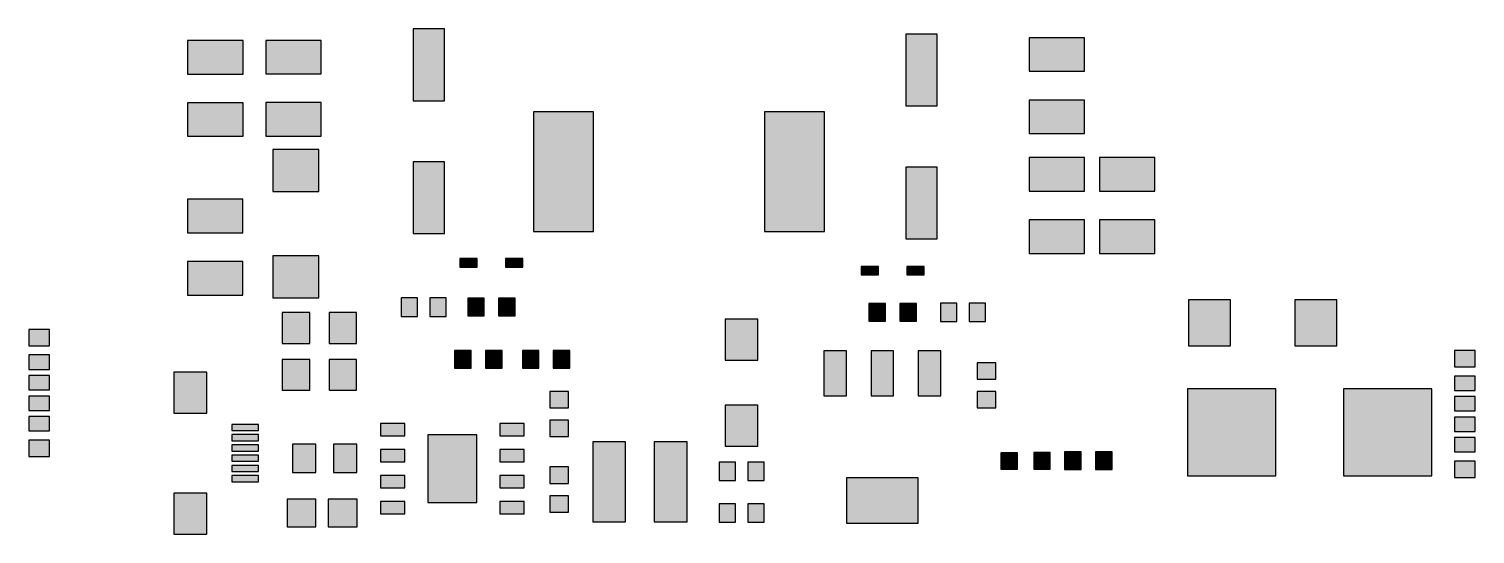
# Model space of a CAD drawing. Header units: millimetres. Extents: x 4.8 to 75.2, y -28.1 to -3.5.
import ezdxf

# ---------------------------------------------------------------- set-up
doc = ezdxf.new("R2010")
doc.units = ezdxf.units.MM
doc.layers.add('Top Layer', color=7, linetype='Continuous', true_color=0xff0000)

msp = doc.modelspace()

# ---------------------------------------------------------------- hatches: boundary and pattern name
at = {"layer": 'Top Layer'}
for points in [[(25.019, -6.957), (25.019, -3.457), (23.495, -3.457), (23.495, -6.957)], [(15.2, -4.022), (12.5, -4.022), (12.5, -5.657), (15.2, -5.657)], [(19.003, -4.015), (16.303, -4.015), (16.303, -5.65), (19.003, -5.65)], [(49.022, -7.211), (49.022, -3.711), (47.498, -3.711), (47.498, -7.211)], [(56.214, -3.888), (53.514, -3.888), (53.514, -5.523), (56.214, -5.523)], [(56.214, -6.923), (53.514, -6.923), (53.514, -8.558), (56.214, -8.558)], [(15.2, -7.057), (12.5, -7.057), (12.5, -8.692), (15.2, -8.692)], [(19.003, -7.05), (16.303, -7.05), (16.303, -8.685), (19.003, -8.685)], [(29.359, -7.504), (29.359, -13.324), (32.283, -13.324), (32.283, -7.504)], [(40.615, -7.504), (40.615, -13.324), (43.539, -13.324), (43.539, -7.504)], [(18.901, -9.339), (16.66, -9.339), (16.66, -11.386), (18.901, -11.386)], [(53.514, -11.365), (56.214, -11.365), (56.214, -9.73), (53.514, -9.73)], [(56.943, -11.365), (59.643, -11.365), (59.643, -9.73), (56.943, -9.73)], [(25.019, -13.434), (25.019, -9.934), (23.495, -9.934), (23.495, -13.434)], [(49.022, -13.688), (49.022, -10.188), (47.498, -10.188), (47.498, -13.688)], [(12.493, -13.397), (15.193, -13.397), (15.193, -11.762), (12.493, -11.762)], [(53.514, -14.4), (56.214, -14.4), (56.214, -12.765), (53.514, -12.765)], [(56.943, -14.4), (59.643, -14.4), (59.643, -12.765), (56.943, -12.765)], [(12.493, -16.432), (15.193, -16.432), (15.193, -14.797), (12.493, -14.797)], [(18.901, -14.522), (16.66, -14.522), (16.66, -16.569), (18.901, -16.569)], [(26.618, -15.069), (26.618, -14.649), (25.772, -14.649), (25.772, -15.069)], [(28.837, -15.069), (28.837, -14.649), (27.992, -14.649), (27.992, -15.069)], [(45.331, -15.03), (45.331, -15.45), (46.176, -15.45), (46.176, -15.03)], [(47.551, -15.03), (47.551, -15.45), (48.396, -15.45), (48.396, -15.03)], [(22.903, -16.568), (22.903, -17.468), (23.703, -17.468), (23.703, -16.568)], [(24.303, -16.568), (24.303, -17.468), (25.103, -17.468), (25.103, -16.568)], [(26.955, -17.45), (26.955, -16.586), (26.148, -16.586), (26.148, -17.45)], [(28.462, -17.45), (28.462, -16.586), (27.655, -16.586), (27.655, -17.45)], [(45.706, -16.84), (45.706, -17.704), (46.513, -17.704), (46.513, -16.84)], [(47.213, -16.84), (47.213, -17.704), (48.02, -17.704), (48.02, -16.84)], [(49.992, -17.722), (49.992, -16.822), (49.192, -16.822), (49.192, -17.722)], [(51.392, -17.722), (51.392, -16.822), (50.592, -16.822), (50.592, -17.722)], [(63.33, -18.901), (63.33, -16.66), (61.282, -16.66), (61.282, -18.901)], [(68.512, -18.901), (68.512, -16.66), (66.465, -16.66), (66.465, -18.901)], [(17.113, -17.284), (17.113, -18.784), (18.448, -18.784), (18.448, -17.284)], [(19.398, -17.284), (19.398, -18.784), (20.733, -18.784), (20.733, -17.284)], [(38.701, -19.601), (40.294, -19.601), (40.294, -17.601), (38.701, -17.601)], [(5.765, -18.1), (4.765, -18.1), (4.765, -18.9), (5.765, -18.9)], [(5.765, -19.35), (4.765, -19.35), (4.765, -20.05), (5.765, -20.05)], [(17.113, -19.57), (17.113, -21.07), (18.448, -21.07), (18.448, -19.57)], [(19.398, -19.57), (19.398, -21.07), (20.733, -21.07), (20.733, -19.57)], [(26.32, -19.99), (26.32, -19.126), (25.513, -19.126), (25.513, -19.99)], [(27.827, -19.99), (27.827, -19.126), (27.02, -19.126), (27.02, -19.99)], [(28.815, -19.126), (28.815, -19.99), (29.622, -19.99), (29.622, -19.126)], [(30.322, -19.126), (30.322, -19.99), (31.129, -19.99), (31.129, -19.126)], [(44.604, -21.342), (44.604, -19.143), (43.504, -19.143), (43.504, -21.342)], [(46.905, -21.342), (46.905, -19.143), (45.805, -19.143), (45.805, -21.342)], [(49.204, -21.342), (49.204, -19.143), (48.104, -19.143), (48.104, -21.342)], [(51.885, -19.728), (50.985, -19.728), (50.985, -20.528), (51.885, -20.528)], [(74.246, -19.925), (75.246, -19.925), (75.246, -19.125), (74.246, -19.125)], [(5.765, -20.35), (4.765, -20.35), (4.765, -21.05), (5.765, -21.05)], [(11.831, -20.18), (11.831, -22.18), (13.431, -22.18), (13.431, -20.18)], [(74.246, -21.075), (75.246, -21.075), (75.246, -20.375), (74.246, -20.375)], [(30.157, -21.925), (31.057, -21.925), (31.057, -21.125), (30.157, -21.125)], [(51.885, -21.128), (50.985, -21.128), (50.985, -21.928), (51.885, -21.928)], [(65.533, -25.234), (65.533, -20.994), (61.233, -20.994), (61.233, -25.234)], [(73.133, -25.234), (73.133, -20.994), (68.833, -20.994), (68.833, -25.234)], [(5.765, -21.35), (4.765, -21.35), (4.765, -22.05), (5.765, -22.05)], [(38.701, -23.801), (40.294, -23.801), (40.294, -21.801), (38.701, -21.801)], [(74.246, -22.075), (75.246, -22.075), (75.246, -21.375), (74.246, -21.375)], [(5.765, -22.35), (4.765, -22.35), (4.765, -23.05), (5.765, -23.05)], [(30.157, -23.325), (31.057, -23.325), (31.057, -22.525), (30.157, -22.525)], [(74.246, -23.075), (75.246, -23.075), (75.246, -22.375), (74.246, -22.375)], [(14.659, -23.032), (15.959, -23.032), (15.959, -22.732), (14.659, -22.732)], [(14.659, -23.532), (15.959, -23.532), (15.959, -23.232), (14.659, -23.232)], [(21.892, -23.287), (23.092, -23.287), (23.092, -22.687), (21.892, -22.687)], [(26.6, -23.242), (24.2, -23.242), (24.2, -26.542), (26.6, -26.542)], [(27.708, -23.287), (28.908, -23.287), (28.908, -22.687), (27.708, -22.687)], [(5.765, -23.5), (4.765, -23.5), (4.765, -24.3), (5.765, -24.3)], [(14.659, -24.032), (15.959, -24.032), (15.959, -23.732), (14.659, -23.732)], [(17.611, -23.696), (17.611, -25.073), (18.743, -25.073), (18.743, -23.696)], [(19.611, -23.696), (19.611, -25.073), (20.743, -25.073), (20.743, -23.696)], [(21.892, -24.557), (23.092, -24.557), (23.092, -23.957), (21.892, -23.957)], [(27.708, -24.557), (28.908, -24.557), (28.908, -23.957), (27.708, -23.957)], [(32.244, -23.577), (32.244, -27.477), (33.844, -27.477), (33.844, -23.577)], [(35.244, -23.577), (35.244, -27.477), (36.844, -27.477), (36.844, -23.577)], [(74.246, -24.075), (75.246, -24.075), (75.246, -23.375), (74.246, -23.375)], [(14.659, -24.532), (15.959, -24.532), (15.959, -24.232), (14.659, -24.232)], [(38.397, -24.569), (38.397, -25.469), (39.197, -25.469), (39.197, -24.569)], [(39.797, -24.569), (39.797, -25.469), (40.597, -25.469), (40.597, -24.569)], [(52.14, -24.914), (52.94, -24.914), (52.94, -24.114), (52.14, -24.114)], [(53.74, -24.908), (54.54, -24.908), (54.54, -24.108), (53.74, -24.108)], [(55.24, -24.07), (55.24, -24.934), (56.047, -24.934), (56.047, -24.07)], [(56.747, -24.07), (56.747, -24.934), (57.553, -24.934), (57.553, -24.07)], [(74.246, -25.325), (75.246, -25.325), (75.246, -24.525), (74.246, -24.525)], [(14.659, -25.032), (15.959, -25.032), (15.959, -24.732), (14.659, -24.732)], [(14.659, -25.532), (15.959, -25.532), (15.959, -25.232), (14.659, -25.232)], [(21.892, -25.827), (23.092, -25.827), (23.092, -25.227), (21.892, -25.227)], [(27.708, -25.827), (28.908, -25.827), (28.908, -25.227), (27.708, -25.227)], [(30.157, -25.608), (31.057, -25.608), (31.057, -24.808), (30.157, -24.808)], [(44.605, -27.54), (48.105, -27.54), (48.105, -25.34), (44.605, -25.34)], [(11.831, -26.08), (11.831, -28.08), (13.431, -28.08), (13.431, -26.08)], [(18.755, -27.726), (18.755, -26.376), (17.345, -26.376), (17.345, -27.726)], [(20.755, -27.726), (20.755, -26.376), (19.345, -26.376), (19.345, -27.726)], [(21.892, -27.097), (23.092, -27.097), (23.092, -26.497), (21.892, -26.497)], [(27.708, -27.097), (28.908, -27.097), (28.908, -26.497), (27.708, -26.497)], [(30.157, -27.008), (31.057, -27.008), (31.057, -26.208), (30.157, -26.208)], [(38.397, -26.601), (38.397, -27.501), (39.197, -27.501), (39.197, -26.601)], [(39.797, -26.601), (39.797, -27.501), (40.597, -27.501), (40.597, -26.601)]]:
    msp.add_hatch(color=256, dxfattribs=at).paths.add_polyline_path(points)

# ---------------------------------------------------------------- linework, layer by layer
for points in [[(25.019, -6.957), (25.019, -3.457), (23.495, -3.457), (23.495, -6.957)], [(15.2, -4.022), (12.5, -4.022), (12.5, -5.657), (15.2, -5.657)], [(19.003, -4.015), (16.303, -4.015), (16.303, -5.65), (19.003, -5.65)], [(49.022, -7.211), (49.022, -3.711), (47.498, -3.711), (47.498, -7.211)], [(56.214, -3.888), (53.514, -3.888), (53.514, -5.523), (56.214, -5.523)], [(56.214, -6.923), (53.514, -6.923), (53.514, -8.558), (56.214, -8.558)], [(15.2, -7.057), (12.5, -7.057), (12.5, -8.692), (15.2, -8.692)], [(19.003, -7.05), (16.303, -7.05), (16.303, -8.685), (19.003, -8.685)], [(29.359, -7.504), (29.359, -13.324), (32.283, -13.324), (32.283, -7.504)], [(40.615, -7.504), (40.615, -13.324), (43.539, -13.324), (43.539, -7.504)], [(18.901, -9.339), (16.66, -9.339), (16.66, -11.386), (18.901, -11.386)], [(53.514, -11.365), (56.214, -11.365), (56.214, -9.73), (53.514, -9.73)], [(56.943, -11.365), (59.643, -11.365), (59.643, -9.73), (56.943, -9.73)], [(25.019, -13.434), (25.019, -9.934), (23.495, -9.934), (23.495, -13.434)], [(49.022, -13.688), (49.022, -10.188), (47.498, -10.188), (47.498, -13.688)], [(12.493, -13.397), (15.193, -13.397), (15.193, -11.762), (12.493, -11.762)], [(53.514, -14.4), (56.214, -14.4), (56.214, -12.765), (53.514, -12.765)], [(56.943, -14.4), (59.643, -14.4), (59.643, -12.765), (56.943, -12.765)], [(12.493, -16.432), (15.193, -16.432), (15.193, -14.797), (12.493, -14.797)], [(18.901, -14.522), (16.66, -14.522), (16.66, -16.569), (18.901, -16.569)], [(26.618, -15.069), (26.618, -14.649), (25.772, -14.649), (25.772, -15.069)], [(28.837, -15.069), (28.837, -14.649), (27.992, -14.649), (27.992, -15.069)], [(45.331, -15.03), (45.331, -15.45), (46.176, -15.45), (46.176, -15.03)], [(47.551, -15.03), (47.551, -15.45), (48.396, -15.45), (48.396, -15.03)], [(22.903, -16.568), (22.903, -17.468), (23.703, -17.468), (23.703, -16.568)], [(24.303, -16.568), (24.303, -17.468), (25.103, -17.468), (25.103, -16.568)], [(26.955, -17.45), (26.955, -16.586), (26.148, -16.586), (26.148, -17.45)], [(28.462, -17.45), (28.462, -16.586), (27.655, -16.586), (27.655, -17.45)], [(45.706, -16.84), (45.706, -17.704), (46.513, -17.704), (46.513, -16.84)], [(47.213, -16.84), (47.213, -17.704), (48.02, -17.704), (48.02, -16.84)], [(49.992, -17.722), (49.992, -16.822), (49.192, -16.822), (49.192, -17.722)], [(51.392, -17.722), (51.392, -16.822), (50.592, -16.822), (50.592, -17.722)], [(63.33, -18.901), (63.33, -16.66), (61.282, -16.66), (61.282, -18.901)], [(68.512, -18.901), (68.512, -16.66), (66.465, -16.66), (66.465, -18.901)], [(17.113, -17.284), (17.113, -18.784), (18.448, -18.784), (18.448, -17.284)], [(19.398, -17.284), (19.398, -18.784), (20.733, -18.784), (20.733, -17.284)], [(38.701, -19.601), (40.294, -19.601), (40.294, -17.601), (38.701, -17.601)], [(5.765, -18.1), (4.765, -18.1), (4.765, -18.9), (5.765, -18.9)], [(5.765, -19.35), (4.765, -19.35), (4.765, -20.05), (5.765, -20.05)], [(17.113, -19.57), (17.113, -21.07), (18.448, -21.07), (18.448, -19.57)], [(19.398, -19.57), (19.398, -21.07), (20.733, -21.07), (20.733, -19.57)], [(26.32, -19.99), (26.32, -19.126), (25.513, -19.126), (25.513, -19.99)], [(27.827, -19.99), (27.827, -19.126), (27.02, -19.126), (27.02, -19.99)], [(28.815, -19.126), (28.815, -19.99), (29.622, -19.99), (29.622, -19.126)], [(30.322, -19.126), (30.322, -19.99), (31.129, -19.99), (31.129, -19.126)], [(44.604, -21.342), (44.604, -19.143), (43.504, -19.143), (43.504, -21.342)], [(46.905, -21.342), (46.905, -19.143), (45.805, -19.143), (45.805, -21.342)], [(49.204, -21.342), (49.204, -19.143), (48.104, -19.143), (48.104, -21.342)], [(51.885, -19.728), (50.985, -19.728), (50.985, -20.528), (51.885, -20.528)], [(74.246, -19.925), (75.246, -19.925), (75.246, -19.125), (74.246, -19.125)], [(5.765, -20.35), (4.765, -20.35), (4.765, -21.05), (5.765, -21.05)], [(11.831, -20.18), (11.831, -22.18), (13.431, -22.18), (13.431, -20.18)], [(74.246, -21.075), (75.246, -21.075), (75.246, -20.375), (74.246, -20.375)], [(30.157, -21.925), (31.057, -21.925), (31.057, -21.125), (30.157, -21.125)], [(51.885, -21.128), (50.985, -21.128), (50.985, -21.928), (51.885, -21.928)], [(65.533, -25.234), (65.533, -20.994), (61.233, -20.994), (61.233, -25.234)], [(73.133, -25.234), (73.133, -20.994), (68.833, -20.994), (68.833, -25.234)], [(5.765, -21.35), (4.765, -21.35), (4.765, -22.05), (5.765, -22.05)], [(38.701, -23.801), (40.294, -23.801), (40.294, -21.801), (38.701, -21.801)], [(74.246, -22.075), (75.246, -22.075), (75.246, -21.375), (74.246, -21.375)], [(5.765, -22.35), (4.765, -22.35), (4.765, -23.05), (5.765, -23.05)], [(30.157, -23.325), (31.057, -23.325), (31.057, -22.525), (30.157, -22.525)], [(74.246, -23.075), (75.246, -23.075), (75.246, -22.375), (74.246, -22.375)], [(14.659, -23.032), (15.959, -23.032), (15.959, -22.732), (14.659, -22.732)], [(14.659, -23.532), (15.959, -23.532), (15.959, -23.232), (14.659, -23.232)], [(21.892, -23.287), (23.092, -23.287), (23.092, -22.687), (21.892, -22.687)], [(26.6, -23.242), (24.2, -23.242), (24.2, -26.542), (26.6, -26.542)], [(27.708, -23.287), (28.908, -23.287), (28.908, -22.687), (27.708, -22.687)], [(5.765, -23.5), (4.765, -23.5), (4.765, -24.3), (5.765, -24.3)], [(14.659, -24.032), (15.959, -24.032), (15.959, -23.732), (14.659, -23.732)], [(17.611, -23.696), (17.611, -25.073), (18.743, -25.073), (18.743, -23.696)], [(19.611, -23.696), (19.611, -25.073), (20.743, -25.073), (20.743, -23.696)], [(21.892, -24.557), (23.092, -24.557), (23.092, -23.957), (21.892, -23.957)], [(27.708, -24.557), (28.908, -24.557), (28.908, -23.957), (27.708, -23.957)], [(32.244, -23.577), (32.244, -27.477), (33.844, -27.477), (33.844, -23.577)], [(35.244, -23.577), (35.244, -27.477), (36.844, -27.477), (36.844, -23.577)], [(74.246, -24.075), (75.246, -24.075), (75.246, -23.375), (74.246, -23.375)], [(14.659, -24.532), (15.959, -24.532), (15.959, -24.232), (14.659, -24.232)], [(38.397, -24.569), (38.397, -25.469), (39.197, -25.469), (39.197, -24.569)], [(39.797, -24.569), (39.797, -25.469), (40.597, -25.469), (40.597, -24.569)], [(52.14, -24.914), (52.94, -24.914), (52.94, -24.114), (52.14, -24.114)], [(53.74, -24.908), (54.54, -24.908), (54.54, -24.108), (53.74, -24.108)], [(55.24, -24.07), (55.24, -24.934), (56.047, -24.934), (56.047, -24.07)], [(56.747, -24.07), (56.747, -24.934), (57.553, -24.934), (57.553, -24.07)], [(74.246, -25.325), (75.246, -25.325), (75.246, -24.525), (74.246, -24.525)], [(14.659, -25.032), (15.959, -25.032), (15.959, -24.732), (14.659, -24.732)], [(14.659, -25.532), (15.959, -25.532), (15.959, -25.232), (14.659, -25.232)], [(21.892, -25.827), (23.092, -25.827), (23.092, -25.227), (21.892, -25.227)], [(27.708, -25.827), (28.908, -25.827), (28.908, -25.227), (27.708, -25.227)], [(30.157, -25.608), (31.057, -25.608), (31.057, -24.808), (30.157, -24.808)], [(44.605, -27.54), (48.105, -27.54), (48.105, -25.34), (44.605, -25.34)], [(11.831, -26.08), (11.831, -28.08), (13.431, -28.08), (13.431, -26.08)], [(18.755, -27.726), (18.755, -26.376), (17.345, -26.376), (17.345, -27.726)], [(20.755, -27.726), (20.755, -26.376), (19.345, -26.376), (19.345, -27.726)], [(21.892, -27.097), (23.092, -27.097), (23.092, -26.497), (21.892, -26.497)], [(27.708, -27.097), (28.908, -27.097), (28.908, -26.497), (27.708, -26.497)], [(30.157, -27.008), (31.057, -27.008), (31.057, -26.208), (30.157, -26.208)], [(38.397, -26.601), (38.397, -27.501), (39.197, -27.501), (39.197, -26.601)], [(39.797, -26.601), (39.797, -27.501), (40.597, -27.501), (40.597, -26.601)]]:
    msp.add_lwpolyline(points, close=True, dxfattribs=at)

doc.saveas('drawing.dxf')
